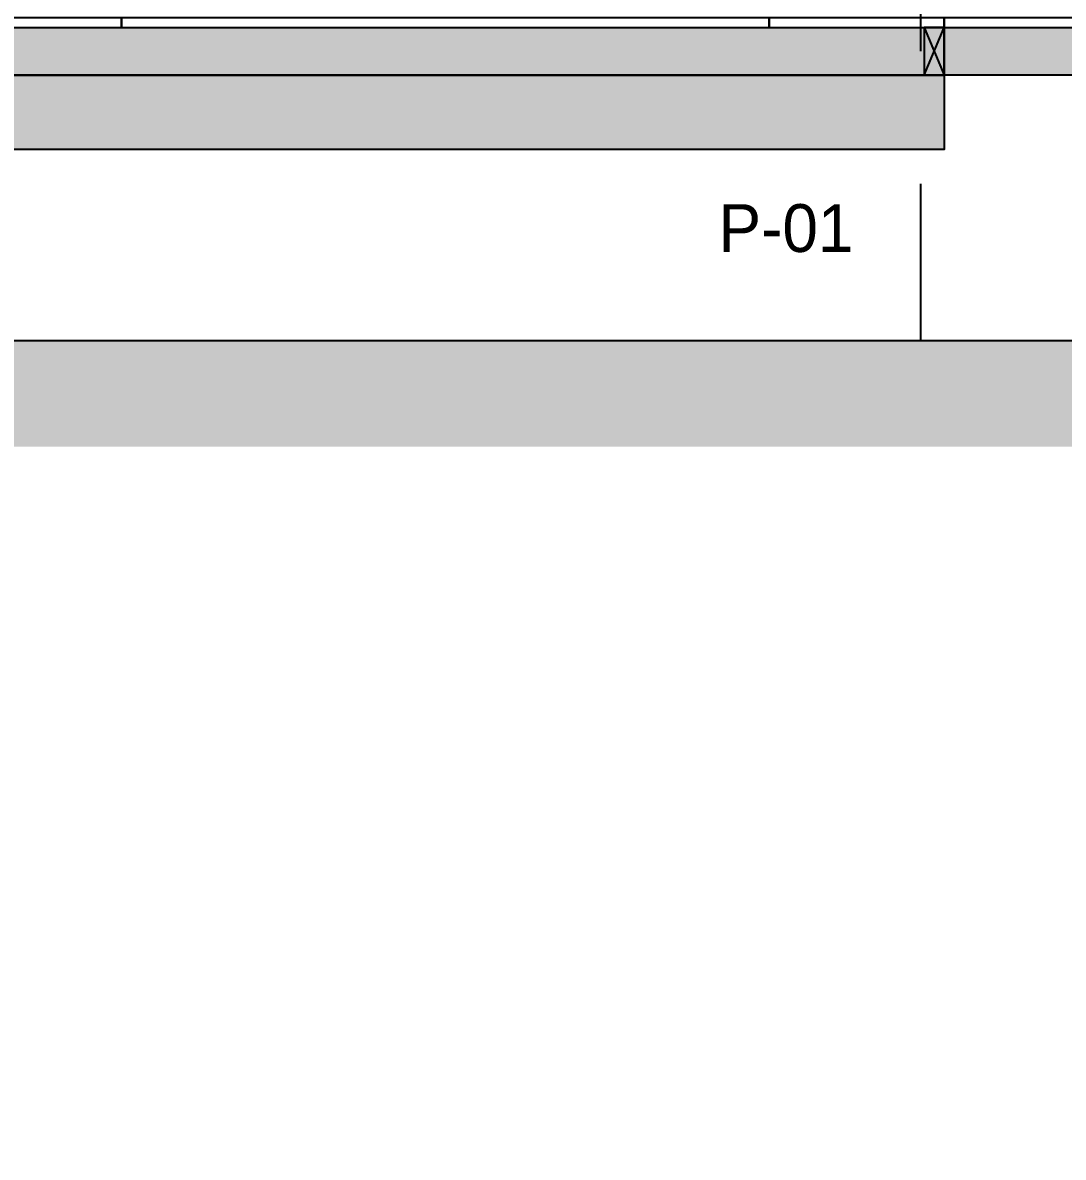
# Model space of a CAD drawing. Header units: millimetres. Extents: x 19438 to 19711, y 4351 to 4752.
# Drawn here: x 19469.201 to 19471.162, y 4515.826 to 4517.964 of the extents above; entities that cross this region are included whole.
import ezdxf

# ---------------------------------------------------------------- set-up
doc = ezdxf.new("R2010")
doc.units = ezdxf.units.MM
doc.set_wipeout_variables(frame=1)
doc.linetypes.add('CENTER', pattern=[2, 1.25, -0.25, 0.25, -0.25])
doc.linetypes.add('HIDDEN2', pattern=[4.762499999999999, 3.175, -1.5875])
for name, color, linetype in [('cotas', 1, 'Continuous'), ('cotas @ 500', 1, 'Continuous'), ('EJES', 2, 'CENTER'), ('NIVELES', 2, 'Continuous'), ('PILOTES', 2, 'Continuous'), ('TEXTO @ 0.5', 2, 'Continuous'), ('VIGAS DE PISO', 2, 'Continuous')]:
    doc.layers.add(name, color=color, linetype=linetype)
doc.styles.add('century gothic', font='GOTHIC.TTF')
doc.styles.add('COTAS SMC', font='GOTHIC.TTF')
doc.dimstyles.new('ANOTATIVE 100 SMCONSTRUCCIONES', dxfattribs={"dimscale": 0, "dimtxt": 0.18, "dimasz": 0.15, "dimexe": 0.18, "dimexo": 0.09, "dimgap": 0.1, "dimtad": 1, "dimzin": 0, "dimdsep": 46, "dimtxsty": 'century gothic', "dimblk1": 'FLECHA1', "dimblk2": 'FLECHA1', "dimsah": 1, "dimcen": 0.18, "dimdle": 0.075, "dimclrd": 1, "dimclre": 1, "dimclrt": 2, "dimaunit": 1, "dimadec": 0, "dimazin": 0, "dimtfac": 0.7499999999999999, "dimtix": 1, "dimtmove": 2, "dimatfit": 3, "dimfxl": 0.09, "dimtvp": 1.5, "dimtfill": 1, "dimtolj": 1, "dimtzin": 0, "dimarcsym": 0})
doc.dimstyles.new('PIES SMCONSTRUCCIONES', dxfattribs={"dimscale": 0, "dimtxt": 0.18, "dimasz": 0.2, "dimexe": 0.18, "dimexo": 0, "dimgap": 0.1, "dimtad": 1, "dimdec": 0, "dimlfac": 39.3700787, "dimzin": 0, "dimdsep": 46, "dimlunit": 4, "dimtxsty": 'COTAS SMC', "dimblk1": 'FLECHA1', "dimblk2": 'FLECHA1', "dimsah": 1, "dimcen": 0.2, "dimdle": 0.075, "dimclrd": 1, "dimclre": 1, "dimclrt": 2, "dimaunit": 1, "dimadec": 0, "dimazin": 0, "dimtfac": 0.75, "dimtdec": 0, "dimtix": 1, "dimtmove": 2, "dimatfit": 3, "dimfxl": 0.09, "dimtvp": 1.5, "dimtfill": 1, "dimtolj": 1, "dimtzin": 0, "dimarcsym": 0})
pattern_1 = [(0, (0.142, 0.156), (0, 0.2), [0.04000000000000001, -0.16]), (8.9726, (0.144, 0.048), (1.200000005876015, 0.1999995251177433), [0.0384708, -3.8086058]), (5.710499999999999, (0.142, 0.06), (1.800000034755268, 0.1999971014400811), [0.0401996, -1.9697752]), (344.5779, (0.142, 0.12), (2.199999903889306, -0.599997467763363), [0.06016640000000001, -5.9564754]), (353.6599, (0.146, 0.186), (0.2000000632075727, 4.085989627061748e-07), [0.0362216, -1.7748552]), (345.0686, (0.152, 0.072), (0.7999999983166444, -0.1999996738791564), [0.0310484, -3.0737864]), (348.6901, (0.082, 0.188), (0.2000000583016778, 7.413252083865452e-08), [0.0815844, -0.9382194]), (5.710499999999999, (0.144, 0.03), (1.800000034755268, 0.1999971014400811), [0.0200998, -1.989875]), (0, (0.142, 0.114), (0, 0.2), [0.02, -0.18]), (0, (0.102, 0.138), (0, 0.2), [0.06, -0.14]), (11.3099, (0.142, 0.168), (0.7999999543300329, 0.1999994872092054), [0.020396, -0.9994078000000001]), (2.726300000000001, (0.122, 0.094), (4.000000058994694, 0.1999992035454403), [0.0420476, -4.162711600000001]), (352.4054, (0.132, 0.08800000000000001), (1.599999971597214, -0.1999987367102976), [0.0302654, -2.9962834]), (0, (0.122, 0.012), (0, 0.2), [0.04000000000000001, -0.16]), (358.8309, (0.102, 0.002), (0.2000000366479377, 1.536034513610618e-07), [0.09802040000000001, -9.70402]), (0, (0.102, 0.152), (0, 0.2), [0.02, -0.18]), (0, (0.122, 0.168), (0, 0.2), [0.02, -0.18]), (0, (0.032, 0.186), (0, 0.2), [0.03, -0.17]), (350.5377, (0.08600000000000001, 0.196), (0.2000000154436844, 7.752063945765109e-08), [0.0608276, -1.1557248]), (0, (0.022, 0.196), (0, 0.2), [0.04000000000000001, -0.16]), (0, (0, 0.016), (0, 0.2), [0.022, -0.178]), (0, (0.102, 0.026), (0, 0.2), [0.02, -0.18]), (0, (0, 0.032), (0, 0.2), [0.042, -0.158]), (5.4403, (0.102, 0.044), (1.999999940230268, 0.1999989567139906), [0.04219, -4.1768144]), (0, (0.104, 0.06), (0, 0.2), [0.03800000000000001, -0.162]), (0, (0, 0.064), (0, 0.2), [0.022, -0.178]), (358.8309, (0.024, 0.096), (0.2000000366479377, 1.536034513610618e-07), [0.09802040000000001, -9.70402]), (0, (0.042, 0.114), (0, 0.2), [0.02, -0.18]), (0, (0.022, 0.12), (0, 0.2), [0.02, -0.18]), (0, (0.102, 0.12), (0, 0.2), [0.04000000000000001, -0.16]), (0, (0.062, 0.124), (0, 0.2), [0.02, -0.18]), (0, (0.022, 0.148), (0, 0.2), [0.04000000000000001, -0.16]), (19.6538, (0.07600000000000001, 0.064), (2.200000050424423, 0.7999989149399482), [0.0297322, -2.9434812]), (11.3099, (0.042, 0.12), (0.7999999543300329, 0.1999994872092054), [0.020396, -0.9994078000000001]), (11.3099, (0.122, 0.11), (0.7999999543300329, 0.1999994872092054), [0.020396, -0.9994078000000001]), (5.710499999999999, (0.062, 0.186), (1.800000034755268, 0.1999971014400811), [0.0200998, -1.989875]), (349.6952, (0, 0.2), (1.19999999539557, -0.1999989393302705), [0.0223606, -2.213707]), (348.6901, (0.022, 0.016), (0.2000000583016778, 7.413252083865452e-08), [0.020396, -0.9994078000000001]), (90, (0.042, 0.012), (-0.2, 1.224646799147353e-17), [0, -0.2]), (346.6076, (0, 0.124), (3.400000044993809, -0.7999939065965311), [0.04317399999999999, -4.2742308]), (11.3099, (0.122, 0.152), (0.7999999543300329, 0.1999994872092054), [0.020396, -0.9994078000000001]), (10.3048, (0.122, 0.026), (0.9999999576061548, 0.1999992088681574), [0.0223606, -2.213707]), (348.6901, (0.062, 0.114), (0.2000000583016778, 7.413252083865452e-08), [0.020396, -0.9994078000000001]), (348.6901, (0.082, 0.124), (0.2000000583016778, 7.413252083865452e-08), [0.020396, -0.9994078000000001]), (341.5651, (0, 0.104), (0.1999999582471591, 2.336696655391713e-07), [0.02529820000000001, -0.6071572000000001]), (345.9638, (0.022, 0.172), (0.1999999211458298, 2.48745877401424e-07), [0.0824622, -0.7421588000000001]), (343.3008, (0.062, 0.186), (1.399999991533441, -0.3999987464096421), [0.06264180000000001, -2.025419]), (0, (0.062, 0.196), (0, 0.2), [0.024, -0.176]), (345.9638, (0.042, 0.032), (0.1999999211458298, 2.48745877401424e-07), [0.0824622, -0.7421588000000001]), (345.9638, (0.022, 0.04600000000000001), (0.1999999211458298, 2.48745877401424e-07), [0.0824622, -0.7421588000000001]), (345.9638, (0.022, 0.064), (0.1999999211458298, 2.48745877401424e-07), [0.0824622, -0.7421588000000001]), (349.6952, (0, 0.152), (1.19999999539557, -0.1999989393302705), [0.0223606, -2.213707]), (345.9638, (0.062, 0.148), (0.1999999211458298, 2.48745877401424e-07), [0.041231, -0.78339]), (349.6952, (0, 0.08800000000000001), (1.19999999539557, -0.1999989393302705), [0.0223606, -2.213707]), (357.6141, (0.104, 0.074), (0.1999999891848493, 2.452822411999623e-07), [0.0480416, -4.756123]), (349.6952, (0.082, 0.11), (1.19999999539557, -0.1999989393302705), [0.0223606, -2.213707]), (12.5288, (0.104, 0.106), (0.8000000956949306, 0.1999998607468065), [0.018439, -1.8254698]), (349.5626, (0, 0.07800000000000001), (2.199999936494009, -0.3999970687046518), [0.07727880000000001, -7.650591]), (351.8699, (0.07600000000000001, 0.064), (0.1999998921841651, -4.835099234323792e-08), [0.0282842, -1.3859292]), (4.7636, (0.022, 0.084), (2.199999989954753, 0.1999982899233011), [0.0481664, -2.3601524]), (0, (0.06999999999999999, 0.08800000000000001), (0, 0.2), [0.062, -0.138]), (344.7449, (0, 0.178), (0.7999999424282382, -0.1999996642887572), [0.0228036, -2.2575472]), (350.5377, (0.042, 0.012), (0.2000000154436844, 7.752063945765109e-08), [0.0608276, -1.1557248]), (340.0169, (0, 0.05400000000000001), (0.599999976080897, -0.199999864879762), [0.0234094, -2.3175304]), (0, (0.162, 0.172), (0, 0.2), [0.01, -0.19]), (0, (0.162, 0.084), (0, 0.2), [0.02, -0.18]), (11.3099, (0.162, 0.012), (0.7999999543300329, 0.1999994872092054), [0.020396, -0.9994078000000001]), (0, (0.164, 0.032), (0, 0.2), [0.036, -0.164]), (343.3008, (0.162, 0.138), (1.399999991533441, -0.3999987464096421), [0.0208806, -2.0671802]), (348.0207, (0.164, 0.096), (3.79999992225112, -0.8002195416063549), [0.0368014, -6.7101288]), (90, (0.162, 0.012), (-0.2, 1.224646799147353e-17), [0, -0.2]), (0, (0.182, 0.016), (0, 0.2), [0.018, -0.182]), (0, (0.182, 0.05400000000000001), (0, 0.2), [0.018, -0.182]), (0, (0.182, 0.064), (0, 0.2), [0.018, -0.182]), (336.0376, (0.182, 0.132), (1.40000000548613, -0.5999973303432905), [0.0196978, -1.9500724]), (348.5163, (0.182, 0.156), (0.9999999967737594, -0.2000310941213914), [0.0183676, -13.043105]), (341.5651, (0.182, 0.084), (0.1999999582471591, 2.336696655391713e-07), [0.0189736, -0.6134816000000001]), (347.4712, (0.182, 0.182), (1.000000064081819, -0.1999999206089786), [0.018439, -1.8254698])]

# ---------------------------------------------------------------- blocks, each defined once
blk = doc.blocks.new('FLECHA1')
at = {"color": 4}
blk.add_line((-0.2461764230280465, -0.2480808452037593), (0.2480808452037602, 0.25), dxfattribs=at)
at = {"color": 1}
blk.add_line((-1, 0), (0.4961616904075186, 0), dxfattribs=at)
blk = doc.blocks.new('*D405')
at = {"layer": 'cotas', "color": 1, "lineweight": -2, "transparency": 16777216}
for p, q in [((19614.32603827352, 4625.844823780141), (19614.32603827352, 4700.844823780141)), ((19570.98360808013, 4550.844823780141), (19524.32603827352, 4550.844823780141)), ((19614.32603827352, 4548.429823780133), (19614.32603827352, 4550.844823780141)), ((19570.53385970888, 4548.429823780133), (19524.32603827352, 4548.429823780133)), ((19614.32603827352, 4473.429823780133), (19614.32603827352, 4398.429823780133))]:
    blk.add_line(p, q, dxfattribs=at)
at = {"layer": 'Defpoints', "color": 0, "transparency": 16777216}
for p in [(19614.32603827352, 4550.844823780141), (19615.98360808013, 4550.844823780141), (19615.53385970888, 4548.429823780133)]:
    blk.add_point(p, dxfattribs=at)
at = {"layer": 'cotas', "color": 1, "lineweight": -2, "transparency": 16777216, "xscale": 75, "yscale": 75, "zscale": 75}
for p, rotation in [((19614.32603827352, 4550.844823780141), 270), ((19614.32603827352, 4548.429823780133), 90)]:
    blk.add_blockref('FLECHA1', p, dxfattribs=dict(at, rotation=rotation))
at = {"layer": 'cotas', "color": 2, "transparency": 16777216, "insert": (19517.33759503763, 4549.637323780141), "char_height": 90, "attachment_point": 5, "rotation": 90, "style": 'century gothic', "bg_fill": 3, "box_fill_scale": 1.1, "bg_fill_color": 256, "bg_fill_true_color": 13158600, "bg_fill_transparency": 0}
blk.add_mtext('\\A1;2.42', dxfattribs=at)
blk = doc.blocks.new('*D460')
at = {"layer": 'cotas', "color": 1, "lineweight": -2, "transparency": 16777216}
for p, q in [((19620.01280604143, 4651.753346359425), (19620.01280604143, 4751.753346359425)), ((19620.41684630451, 4551.753346359425), (19530.01280604143, 4551.753346359425)), ((19620.01280604143, 4550.533346359425), (19620.01280604143, 4551.753346359425)), ((19620.41684630451, 4550.533346359425), (19530.01280604143, 4550.533346359425)), ((19620.01280604143, 4450.533346359425), (19620.01280604143, 4350.533346359425))]:
    blk.add_line(p, q, dxfattribs=at)
at = {"layer": 'Defpoints', "color": 0, "transparency": 16777216}
for p in [(19620.01280604143, 4551.753346359425), (19620.41684630451, 4551.753346359425), (19620.41684630451, 4550.533346359425)]:
    blk.add_point(p, dxfattribs=at)
at = {"layer": 'cotas', "color": 1, "lineweight": -2, "transparency": 16777216, "xscale": 100, "yscale": 100, "zscale": 100}
for p, rotation in [((19620.01280604143, 4551.753346359425), 270), ((19620.01280604143, 4550.533346359425), 90)]:
    blk.add_blockref('FLECHA1', p, dxfattribs=dict(at, rotation=rotation))
at = {"layer": 'cotas', "color": 2, "transparency": 16777216, "insert": (19523.88092296869, 4551.143346359429), "char_height": 90, "attachment_point": 5, "rotation": 90, "style": 'COTAS SMC', "bg_fill": 3, "box_fill_scale": 1.1, "bg_fill_color": 256, "bg_fill_true_color": 13158600, "bg_fill_transparency": 0}
blk.add_mtext("\\A1;4'", dxfattribs=at)
blk = doc.blocks.new('P01')
h = blk.add_hatch()
h.set_pattern_fill('MADERA_03', color=250, scale=0.2, angle=90, pattern_type=2)
h.set_pattern_definition([(90, (-0.156, 0.142), (-0.2, 1.224646799147353e-17), [0.04000000000000001, -0.16]), (98.9726, (-0.04799999999999999, 0.144), (-0.1999995251177432, 1.200000005876015), [0.0384708, -3.8086058]), (95.7105, (-0.05999999999999999, 0.142), (-0.199997101440081, 1.800000034755268), [0.0401996, -1.9697752]), (74.5779, (-0.12, 0.142), (0.5999974677633632, 2.199999903889306), [0.06016640000000001, -5.9564754]), (83.6599, (-0.186, 0.146), (-4.085989626939283e-07, 0.2000000632075727), [0.0362216, -1.7748552]), (75.06859999999999, (-0.07199999999999998, 0.152), (0.1999996738791565, 0.7999999983166444), [0.0310484, -3.0737864]), (78.6901, (-0.188, 0.08200000000000002), (-7.413252082640805e-08, 0.2000000583016778), [0.0815844, -0.9382194]), (95.7105, (-0.02999999999999999, 0.144), (-0.199997101440081, 1.800000034755268), [0.0200998, -1.989875]), (90, (-0.114, 0.142), (-0.2, 1.224646799147353e-17), [0.02, -0.18]), (90, (-0.138, 0.102), (-0.2, 1.224646799147353e-17), [0.06, -0.14]), (101.3099, (-0.168, 0.142), (-0.1999994872092053, 0.7999999543300329), [0.020396, -0.9994078000000001]), (92.72629999999998, (-0.09399999999999999, 0.122), (-0.19999920354544, 4.000000058994694), [0.0420476, -4.162711600000001]), (82.4054, (-0.088, 0.132), (0.1999987367102977, 1.599999971597214), [0.0302654, -2.9962834]), (90, (-0.01199999999999999, 0.122), (-0.2, 1.224646799147353e-17), [0.04000000000000001, -0.16]), (88.8309, (-0.001999999999999994, 0.102), (-1.536034513488153e-07, 0.2000000366479377), [0.09802040000000001, -9.70402]), (90, (-0.152, 0.102), (-0.2, 1.224646799147353e-17), [0.02, -0.18]), (90, (-0.168, 0.122), (-0.2, 1.224646799147353e-17), [0.02, -0.18]), (90, (-0.186, 0.03200000000000001), (-0.2, 1.224646799147353e-17), [0.03, -0.17]), (80.5377, (-0.196, 0.08600000000000002), (-7.752063944540462e-08, 0.2000000154436844), [0.06082760000000001, -1.1557248]), (90, (-0.196, 0.02200000000000001), (-0.2, 1.224646799147353e-17), [0.04000000000000001, -0.16]), (90, (-0.016, 9.797174393178825e-19), (-0.2, 1.224646799147353e-17), [0.022, -0.178]), (90, (-0.026, 0.102), (-0.2, 1.224646799147353e-17), [0.02, -0.18]), (90, (-0.032, 1.959434878635765e-18), (-0.2, 1.224646799147353e-17), [0.042, -0.158]), (95.44029999999997, (-0.044, 0.102), (-0.1999989567139905, 1.999999940230268), [0.04219000000000001, -4.1768144]), (90, (-0.05999999999999999, 0.104), (-0.2, 1.224646799147353e-17), [0.03800000000000001, -0.162]), (90, (-0.064, 3.91886975727153e-18), (-0.2, 1.224646799147353e-17), [0.022, -0.178]), (88.8309, (-0.096, 0.02400000000000001), (-1.536034513488153e-07, 0.2000000366479377), [0.09802040000000001, -9.70402]), (90, (-0.114, 0.04200000000000001), (-0.2, 1.224646799147353e-17), [0.02, -0.18]), (90, (-0.12, 0.02200000000000001), (-0.2, 1.224646799147353e-17), [0.02, -0.18]), (90, (-0.12, 0.102), (-0.2, 1.224646799147353e-17), [0.04000000000000001, -0.16]), (90, (-0.124, 0.06200000000000001), (-0.2, 1.224646799147353e-17), [0.02, -0.18]), (90, (-0.148, 0.02200000000000001), (-0.2, 1.224646799147353e-17), [0.04000000000000001, -0.16]), (109.6538, (-0.064, 0.07600000000000001), (-0.7999989149399481, 2.200000050424423), [0.0297322, -2.9434812]), (101.3099, (-0.12, 0.04200000000000001), (-0.1999994872092053, 0.7999999543300329), [0.020396, -0.9994078000000001]), (101.3099, (-0.11, 0.122), (-0.1999994872092053, 0.7999999543300329), [0.020396, -0.9994078000000001]), (95.7105, (-0.186, 0.06200000000000001), (-0.199997101440081, 1.800000034755268), [0.0200998, -1.989875]), (79.6952, (-0.2, 1.224646799147353e-17), (0.1999989393302706, 1.19999999539557), [0.0223606, -2.213707]), (78.6901, (-0.016, 0.022), (-7.413252082640805e-08, 0.2000000583016778), [0.020396, -0.9994078000000001]), (180, (-0.012, 0.042), (-2.449293598294707e-17, -0.2), [0, -0.2]), (76.60759999999999, (-0.124, 7.59281015471359e-18), (0.7999939065965314, 3.400000044993809), [0.043174, -4.274230800000001]), (101.3099, (-0.152, 0.122), (-0.1999994872092053, 0.7999999543300329), [0.020396, -0.9994078000000001]), (100.3048, (-0.026, 0.122), (-0.1999992088681573, 0.9999999576061548), [0.0223606, -2.213707]), (78.6901, (-0.114, 0.06200000000000001), (-7.413252082640805e-08, 0.2000000583016778), [0.020396, -0.9994078000000001]), (78.6901, (-0.124, 0.08200000000000002), (-7.413252082640805e-08, 0.2000000583016778), [0.020396, -0.9994078000000001]), (71.5651, (-0.104, 6.368163355566237e-18), (-2.336696655269248e-07, 0.1999999582471591), [0.0252982, -0.6071572]), (75.96379999999999, (-0.172, 0.02200000000000001), (-2.487458773891775e-07, 0.1999999211458298), [0.0824622, -0.7421588000000001]), (73.3008, (-0.186, 0.06200000000000001), (0.3999987464096422, 1.399999991533441), [0.06264180000000001, -2.025419]), (90, (-0.196, 0.06200000000000001), (-0.2, 1.224646799147353e-17), [0.024, -0.176]), (75.96379999999999, (-0.032, 0.042), (-2.487458773891775e-07, 0.1999999211458298), [0.0824622, -0.7421588000000001]), (75.96379999999999, (-0.04600000000000001, 0.02200000000000001), (-2.487458773891775e-07, 0.1999999211458298), [0.0824622, -0.7421588000000001]), (75.96379999999999, (-0.064, 0.02200000000000001), (-2.487458773891775e-07, 0.1999999211458298), [0.0824622, -0.7421588000000001]), (79.6952, (-0.152, 9.307315673519885e-18), (0.1999989393302706, 1.19999999539557), [0.0223606, -2.213707]), (75.96379999999999, (-0.148, 0.06200000000000001), (-2.487458773891775e-07, 0.1999999211458298), [0.041231, -0.78339]), (79.6952, (-0.08800000000000001, 5.388445916248355e-18), (0.1999989393302706, 1.19999999539557), [0.0223606, -2.213707]), (87.6141, (-0.074, 0.104), (-2.452822411877158e-07, 0.1999999891848493), [0.0480416, -4.756123]), (79.6952, (-0.11, 0.082), (0.1999989393302706, 1.19999999539557), [0.0223606, -2.213707]), (102.5288, (-0.106, 0.104), (-0.1999998607468065, 0.8000000956949306), [0.018439, -1.8254698]), (79.5626, (-0.07800000000000001, 4.776122516674678e-18), (0.3999970687046519, 2.199999936494009), [0.07727880000000001, -7.650591]), (81.86989999999999, (-0.064, 0.07600000000000001), (4.835099235548439e-08, 0.1999998921841651), [0.0282842, -1.3859292]), (94.76359999999998, (-0.084, 0.02200000000000001), (-0.1999982899233009, 2.199999989954753), [0.04816640000000001, -2.3601524]), (90, (-0.08800000000000001, 0.06999999999999999), (-0.2, 1.224646799147353e-17), [0.062, -0.138]), (74.7449, (-0.178, 1.089935651241144e-17), (0.1999996642887572, 0.7999999424282382), [0.0228036, -2.2575472]), (80.5377, (-0.012, 0.042), (-7.752063944540462e-08, 0.2000000154436844), [0.06082760000000001, -1.1557248]), (70.0169, (-0.05400000000000001, 3.306546357697854e-18), (0.199999864879762, 0.599999976080897), [0.0234094, -2.3175304]), (90, (-0.172, 0.162), (-0.2, 1.224646799147353e-17), [0.01, -0.19]), (90, (-0.08399999999999999, 0.162), (-0.2, 1.224646799147353e-17), [0.02, -0.18]), (101.3099, (-0.01199999999999999, 0.162), (-0.1999994872092053, 0.7999999543300329), [0.020396, -0.9994078000000001]), (90, (-0.03199999999999999, 0.164), (-0.2, 1.224646799147353e-17), [0.036, -0.164]), (73.3008, (-0.138, 0.162), (0.3999987464096422, 1.399999991533441), [0.0208806, -2.0671802]), (78.0207, (-0.09599999999999999, 0.164), (0.8002195416063551, 3.79999992225112), [0.0368014, -6.7101288]), (180, (-0.01199999999999999, 0.162), (-2.449293598294707e-17, -0.2), [0, -0.2]), (90, (-0.01599999999999999, 0.182), (-0.2, 1.224646799147353e-17), [0.018, -0.182]), (90, (-0.05399999999999999, 0.182), (-0.2, 1.224646799147353e-17), [0.018, -0.182]), (90, (-0.06399999999999999, 0.182), (-0.2, 1.224646799147353e-17), [0.018, -0.182]), (66.03760000000001, (-0.132, 0.182), (0.5999973303432906, 1.40000000548613), [0.0196978, -1.9500724]), (78.5163, (-0.156, 0.182), (0.2000310941213914, 0.9999999967737594), [0.0183676, -13.043105]), (71.5651, (-0.08399999999999999, 0.182), (-2.336696655269248e-07, 0.1999999582471591), [0.0189736, -0.6134816]), (77.47120000000001, (-0.182, 0.182), (0.1999999206089787, 1.000000064081819), [0.018439, -1.8254698])])
h.paths.add_polyline_path([(19444.00301116678, 4504.126282387035), (19444.15301116678, 4504.126282387035), (19444.15301116678, 4504.626282387035), (19444.00301116678, 4504.626282387035)])
blk.add_lwpolyline([(19444.00301116678, 4504.126282387035), (19444.15301116678, 4504.126282387035), (19444.15301116678, 4504.626282387035), (19444.00301116678, 4504.626282387035)], close=True)
blk = doc.blocks.new('*U570')
at = {"layer": 'cotas @ 500'}
dim = blk.add_linear_dim(base=(19614.32603827352, 4550.844823780141), p1=(19615.53385970888, 4548.429823780133), p2=(19615.98360808013, 4550.844823780141), angle=90, dimstyle='ANOTATIVE 100 SMCONSTRUCCIONES', override={"dimscale": 500, "dimtix": 1, "dimtofl": 1, "dimtmove": 1, "dimatfit": 1}, dxfattribs=at)
dim.commit()
dim.dimension.update_dxf_attribs({"geometry": '*D405', "text_midpoint": (19517.33759503763, 4549.637323780141)})
blk = doc.blocks.new('*U572')
at = {"layer": 'cotas @ 500'}
dim = blk.add_linear_dim(base=(19620.01280604143, 4551.753346359425), p1=(19620.41684630451, 4550.533346359425), p2=(19620.41684630451, 4551.753346359425), angle=90, dimstyle='PIES SMCONSTRUCCIONES', override={"dimscale": 500, "dimtix": 1, "dimtofl": 1, "dimtmove": 2, "dimatfit": 3}, dxfattribs=at)
dim.commit()
dim.dimension.update_dxf_attribs({"geometry": '*D460', "text_midpoint": (19523.88092296869, 4551.143346359429)})

msp = doc.modelspace()

# ---------------------------------------------------------------- wipeouts: each hides what was drawn before it
at = {"color": 250}
msp.add_wipeout([(19473.375700927587, 4517.8649892956855), (19473.375700927587, 4517.724989295686), (19470.93730091861, 4517.724989295686), (19470.93730091861, 4517.8649892956855)], dxfattribs=at)

# ---------------------------------------------------------------- next in the draw order: hatches: boundary and pattern name
h = msp.add_hatch()
h.set_pattern_fill('MADERA_03', color=250, scale=0.2, pattern_type=2)
h.set_pattern_definition(pattern_1)
h.paths.add_polyline_path([(19473.37570092758, 4517.864989295686), (19473.37570092758, 4517.724989295686), (19470.93730091861, 4517.724989295686), (19470.93730091861, 4517.864989295686)])

# ---------------------------------------------------------------- next in the draw order: linework, layer by layer
msp.add_lwpolyline([(19473.37570092758, 4517.864989295686), (19473.37570092758, 4517.724989295686), (19470.93730091861, 4517.724989295686), (19470.93730091861, 4517.864989295686)], close=True, dxfattribs=at)

# ---------------------------------------------------------------- next in the draw order: block references
at = {"layer": 'PILOTES', "xscale": -1}
msp.add_blockref('P01', (38914.94031208538, 13.23870690865078), dxfattribs=at)

# ---------------------------------------------------------------- next in the draw order: wipeouts: each hides what was drawn before it
msp.add_wipeout([(19470.937300918606, 4517.864989295685), (19470.937300918606, 4517.724989295686), (19468.94230091861, 4517.724989295686), (19468.94230091861, 4517.864989295685)]).dxf.layer = 'VIGAS DE PISO'

# ---------------------------------------------------------------- next in the draw order: block references
at = {"layer": 'cotas'}
msp.add_blockref('*U570', (0, 0), dxfattribs=at)

# ---------------------------------------------------------------- next in the draw order: block references
msp.add_blockref('*U572', (0, 0), dxfattribs=at)

# ---------------------------------------------------------------- next in the draw order: hatches: boundary and pattern name
h = msp.add_hatch()
h.set_pattern_fill('MADERA_03', color=250, scale=0.2, pattern_type=2)
h.set_pattern_definition(pattern_1)
h.paths.add_polyline_path([(19468.89730091861, 4517.954989295687), (19470.93730091861, 4517.954989295687), (19470.93730091861, 4517.864989295686), (19468.89730091861, 4517.864989295686)])
h = msp.add_hatch()
h.set_pattern_fill('MADERA_03', color=250, scale=0.2, pattern_type=2)
h.set_pattern_definition([(0, (2.181999999997235, 0.155999999998181), (0, 0.2), [0.04000000000000001, -0.16]), (8.9726, (2.183999999997235, 0.04799999999818101), (1.200000005876015, 0.1999995251177433), [0.0384708, -3.8086058]), (5.710499999999999, (2.181999999997235, 0.05999999999818101), (1.800000034755268, 0.1999971014400811), [0.0401996, -1.9697752]), (344.5779, (2.181999999997235, 0.119999999998181), (2.199999903889306, -0.599997467763363), [0.06016640000000001, -5.9564754]), (353.6599, (2.185999999997235, 0.185999999998181), (0.2000000632075727, 4.085989627061748e-07), [0.0362216, -1.7748552]), (345.0686, (2.191999999997235, 0.071999999998181), (0.7999999983166444, -0.1999996738791564), [0.0310484, -3.0737864]), (348.6901, (2.121999999997235, 0.187999999998181), (0.2000000583016778, 7.413252083865452e-08), [0.0815844, -0.9382194]), (5.710499999999999, (2.183999999997235, 0.02999999999818101), (1.800000034755268, 0.1999971014400811), [0.0200998, -1.989875]), (0, (2.181999999997235, 0.113999999998181), (0, 0.2), [0.02, -0.18]), (0, (2.141999999997235, 0.137999999998181), (0, 0.2), [0.06, -0.14]), (11.3099, (2.181999999997235, 0.167999999998181), (0.7999999543300329, 0.1999994872092054), [0.020396, -0.9994078000000001]), (2.726300000000001, (2.161999999997235, 0.09399999999818101), (4.000000058994694, 0.1999992035454403), [0.0420476, -4.162711600000001]), (352.4054, (2.171999999997235, 0.08799999999818102), (1.599999971597214, -0.1999987367102976), [0.0302654, -2.9962834]), (0, (2.161999999997235, 0.01199999999818101), (0, 0.2), [0.04000000000000001, -0.16]), (358.8309, (2.141999999997235, 0.001999999998181011), (0.2000000366479377, 1.536034513610618e-07), [0.09802040000000001, -9.70402]), (0, (2.141999999997235, 0.151999999998181), (0, 0.2), [0.02, -0.18]), (0, (2.161999999997235, 0.167999999998181), (0, 0.2), [0.02, -0.18]), (0, (2.071999999997235, 0.185999999998181), (0, 0.2), [0.03, -0.17]), (350.5377, (2.125999999997235, 0.195999999998181), (0.2000000154436844, 7.752063945765109e-08), [0.0608276, -1.1557248]), (0, (2.061999999997235, 0.195999999998181), (0, 0.2), [0.04000000000000001, -0.16]), (0, (2.039999999997235, 0.01599999999818101), (0, 0.2), [0.022, -0.178]), (0, (2.141999999997235, 0.02599999999818101), (0, 0.2), [0.02, -0.18]), (0, (2.039999999997235, 0.03199999999818101), (0, 0.2), [0.042, -0.158]), (5.4403, (2.141999999997235, 0.04399999999818101), (1.999999940230268, 0.1999989567139906), [0.04218999999999999, -4.176814399999999]), (0, (2.143999999997235, 0.05999999999818101), (0, 0.2), [0.03800000000000001, -0.162]), (0, (2.039999999997235, 0.06399999999818101), (0, 0.2), [0.022, -0.178]), (358.8309, (2.063999999997235, 0.09599999999818101), (0.2000000366479377, 1.536034513610618e-07), [0.09802040000000001, -9.70402]), (0, (2.081999999997235, 0.113999999998181), (0, 0.2), [0.02, -0.18]), (0, (2.061999999997235, 0.119999999998181), (0, 0.2), [0.02, -0.18]), (0, (2.141999999997235, 0.119999999998181), (0, 0.2), [0.04000000000000001, -0.16]), (0, (2.101999999997235, 0.123999999998181), (0, 0.2), [0.02, -0.18]), (0, (2.061999999997235, 0.147999999998181), (0, 0.2), [0.04000000000000001, -0.16]), (19.6538, (2.115999999997235, 0.06399999999818101), (2.200000050424423, 0.7999989149399482), [0.0297322, -2.9434812]), (11.3099, (2.081999999997235, 0.119999999998181), (0.7999999543300329, 0.1999994872092054), [0.020396, -0.9994078000000001]), (11.3099, (2.161999999997235, 0.109999999998181), (0.7999999543300329, 0.1999994872092054), [0.020396, -0.9994078000000001]), (5.710499999999999, (2.101999999997235, 0.185999999998181), (1.800000034755268, 0.1999971014400811), [0.0200998, -1.989875]), (349.6952, (2.039999999997235, 0.199999999998181), (1.19999999539557, -0.1999989393302705), [0.0223606, -2.213707]), (348.6901, (2.061999999997235, 0.01599999999818101), (0.2000000583016778, 7.413252083865452e-08), [0.020396, -0.9994078000000001]), (90, (2.081999999997235, 0.01199999999818101), (-0.2, 1.224646799147353e-17), [0, -0.2]), (346.6076, (2.039999999997235, 0.123999999998181), (3.400000044993809, -0.7999939065965311), [0.04317399999999998, -4.274230799999999]), (11.3099, (2.161999999997235, 0.151999999998181), (0.7999999543300329, 0.1999994872092054), [0.020396, -0.9994078000000001]), (10.3048, (2.161999999997235, 0.02599999999818101), (0.9999999576061548, 0.1999992088681574), [0.0223606, -2.213707]), (348.6901, (2.101999999997235, 0.113999999998181), (0.2000000583016778, 7.413252083865452e-08), [0.020396, -0.9994078000000001]), (348.6901, (2.121999999997235, 0.123999999998181), (0.2000000583016778, 7.413252083865452e-08), [0.020396, -0.9994078000000001]), (341.5651, (2.039999999997235, 0.103999999998181), (0.1999999582471591, 2.336696655391713e-07), [0.02529820000000001, -0.6071572000000001]), (345.9638, (2.061999999997235, 0.171999999998181), (0.1999999211458298, 2.48745877401424e-07), [0.0824622, -0.7421588000000001]), (343.3008, (2.101999999997235, 0.185999999998181), (1.399999991533441, -0.3999987464096421), [0.06264180000000001, -2.025419]), (0, (2.101999999997235, 0.195999999998181), (0, 0.2), [0.024, -0.176]), (345.9638, (2.081999999997235, 0.03199999999818101), (0.1999999211458298, 2.48745877401424e-07), [0.0824622, -0.7421588000000001]), (345.9638, (2.061999999997235, 0.04599999999818102), (0.1999999211458298, 2.48745877401424e-07), [0.0824622, -0.7421588000000001]), (345.9638, (2.061999999997235, 0.06399999999818101), (0.1999999211458298, 2.48745877401424e-07), [0.0824622, -0.7421588000000001]), (349.6952, (2.039999999997235, 0.151999999998181), (1.19999999539557, -0.1999989393302705), [0.0223606, -2.213707]), (345.9638, (2.101999999997235, 0.147999999998181), (0.1999999211458298, 2.48745877401424e-07), [0.041231, -0.78339]), (349.6952, (2.039999999997235, 0.08799999999818102), (1.19999999539557, -0.1999989393302705), [0.0223606, -2.213707]), (357.6141, (2.143999999997235, 0.073999999998181), (0.1999999891848493, 2.452822411999623e-07), [0.04804159999999999, -4.756122999999999]), (349.6952, (2.121999999997235, 0.109999999998181), (1.19999999539557, -0.1999989393302705), [0.0223606, -2.213707]), (12.5288, (2.143999999997235, 0.105999999998181), (0.8000000956949306, 0.1999998607468065), [0.018439, -1.8254698]), (349.5626, (2.039999999997235, 0.07799999999818102), (2.199999936494009, -0.3999970687046518), [0.07727880000000001, -7.650591]), (351.8699, (2.115999999997235, 0.06399999999818101), (0.1999998921841651, -4.835099234323792e-08), [0.0282842, -1.3859292]), (4.7636, (2.061999999997235, 0.08399999999818102), (2.199999989954753, 0.1999982899233011), [0.04816639999999999, -2.360152399999999]), (0, (2.109999999997235, 0.08799999999818102), (0, 0.2), [0.062, -0.138]), (344.7449, (2.039999999997235, 0.177999999998181), (0.7999999424282382, -0.1999996642887572), [0.0228036, -2.257547199999999]), (350.5377, (2.081999999997235, 0.01199999999818101), (0.2000000154436844, 7.752063945765109e-08), [0.0608276, -1.1557248]), (340.0169, (2.039999999997235, 0.05399999999818102), (0.599999976080897, -0.199999864879762), [0.0234094, -2.3175304]), (0, (2.201999999997235, 0.171999999998181), (0, 0.2), [0.01, -0.19]), (0, (2.201999999997235, 0.08399999999818102), (0, 0.2), [0.02, -0.18]), (11.3099, (2.201999999997235, 0.01199999999818101), (0.7999999543300329, 0.1999994872092054), [0.020396, -0.9994078000000001]), (0, (2.203999999997235, 0.03199999999818101), (0, 0.2), [0.036, -0.164]), (343.3008, (2.201999999997235, 0.137999999998181), (1.399999991533441, -0.3999987464096421), [0.0208806, -2.0671802]), (348.0207, (2.203999999997235, 0.09599999999818101), (3.79999992225112, -0.8002195416063549), [0.0368014, -6.7101288]), (90, (2.201999999997235, 0.01199999999818101), (-0.2, 1.224646799147353e-17), [0, -0.2]), (0, (2.221999999997235, 0.01599999999818101), (0, 0.2), [0.018, -0.182]), (0, (2.221999999997235, 0.05399999999818102), (0, 0.2), [0.018, -0.182]), (0, (2.221999999997235, 0.06399999999818101), (0, 0.2), [0.018, -0.182]), (336.0376, (2.221999999997235, 0.131999999998181), (1.40000000548613, -0.5999973303432905), [0.0196978, -1.9500724]), (348.5163, (2.221999999997235, 0.155999999998181), (0.9999999967737594, -0.2000310941213914), [0.0183676, -13.043105]), (341.5651, (2.221999999997235, 0.08399999999818102), (0.1999999582471591, 2.336696655391713e-07), [0.0189736, -0.6134816000000001]), (347.4712, (2.221999999997235, 0.181999999998181), (1.000000064081819, -0.1999999206089786), [0.01843899999999999, -1.8254698])])
h.paths.add_polyline_path([(19470.93730091861, 4517.954989295686), (19473.37570092758, 4517.954989295688), (19473.37570092758, 4517.864989295686), (19470.93730091861, 4517.864989295684)])
h = msp.add_hatch()
h.set_pattern_fill('MADERA_03', color=250, scale=0.2, pattern_type=2)
h.set_pattern_definition(pattern_1)
h.paths.add_polyline_path([(19470.93730091861, 4517.864989295686), (19470.93730091861, 4517.724989295686), (19468.94230091861, 4517.724989295686), (19468.94230091861, 4517.864989295686)])
h = msp.add_hatch()
h.set_pattern_fill('EARTH', color=8, scale=0.01, angle=45)
h.set_pattern_definition([(45, (22.91428975182862, 13.23870690865078), (6.938893903907228e-18, 0.08980256121069152), [0.0635, -0.0635]), (45, (22.89745177160162, 13.25554488887779), (6.938893903907228e-18, 0.08980256121069152), [0.0635, -0.0635]), (45, (22.88061379137461, 13.27238286910479), (6.938893903907228e-18, 0.08980256121069152), [0.0635, -0.0635]), (135, (22.88061379137461, 13.28360818925613), (-0.08980256121069152, 6.938893903907228e-18), [0.0635, -0.0635]), (135, (22.89745177160162, 13.30044616948313), (-0.08980256121069152, 6.938893903907228e-18), [0.0635, -0.0635]), (135, (22.91428975182862, 13.31728414971014), (-0.08980256121069152, 6.938893903907228e-18), [0.0635, -0.0635])])
h.paths.add_polyline_path([(19473.63070092758, 4517.164989295687), (19473.63070092758, 4517.364989295686), (19466.69230091861, 4517.364989295686), (19466.69230091861, 4517.164989295687)])

# ---------------------------------------------------------------- next in the draw order: linework, layer by layer
at = {"color": 5}
msp.add_line((19466.69230091861, 4517.364989295686), (19473.63070092758, 4517.364989295686), dxfattribs=at)
at = {"color": 1}
for points in [[(19468.16730091861, 4517.972989295685), (19468.16730091861, 4517.954989295685), (19469.38730091861, 4517.954989295685), (19469.38730091861, 4517.972989295685)], [(19469.38730091861, 4517.972989295685), (19469.38730091861, 4517.954989295685), (19470.6073009186, 4517.954989295685), (19470.6073009186, 4517.972989295685)], [(19470.6073009186, 4517.972989295685), (19470.6073009186, 4517.954989295685), (19470.93730091861, 4517.954989295694), (19470.93730091861, 4517.972989295694)], [(19470.93730091861, 4517.972989295685), (19470.93730091861, 4517.954989295685), (19471.8273009186, 4517.954989295694), (19471.8273009186, 4517.972989295694)]]:
    msp.add_lwpolyline(points, close=True, dxfattribs=at)
at = {"layer": 'EJES', "color": 1}
msp.add_line((19470.89230091861, 4521.660155431114), (19470.89230091861, 4517.364989295686), dxfattribs=at)
at = {"layer": 'NIVELES', "color": 1, "linetype": 'HIDDEN2', "ltscale": 0.1}
msp.add_line((19466.58725084741, 4517.364989295685), (19474.7357509988, 4517.364989295685), dxfattribs=at)
at = {"layer": 'VIGAS DE PISO'}
for p, q in [((19470.8993009186, 4517.954989295686), (19470.9373009186, 4517.864989295686)), ((19470.8993009186, 4517.864989295686), (19470.9373009186, 4517.954989295686))]:
    msp.add_line(p, q, dxfattribs=at)
for points in [[(19468.89730091861, 4517.954989295687), (19470.93730091861, 4517.954989295687), (19470.93730091861, 4517.864989295686), (19468.89730091861, 4517.864989295686)], [(19470.8993009186, 4517.954989295686), (19470.8993009186, 4517.864989295686), (19470.9373009186, 4517.864989295686), (19470.9373009186, 4517.954989295686)], [(19470.93730091861, 4517.864989295686), (19470.93730091861, 4517.724989295686), (19468.94230091861, 4517.724989295686), (19468.94230091861, 4517.864989295686)]]:
    msp.add_lwpolyline(points, close=True, dxfattribs=at)
at = {"layer": 'VIGAS DE PISO', "color": 250}
msp.add_lwpolyline([(19470.93730091861, 4517.954989295686), (19473.37570092758, 4517.954989295688), (19473.37570092758, 4517.864989295686), (19470.93730091861, 4517.864989295684)], close=True, dxfattribs=at)

# ---------------------------------------------------------------- next in the draw order: texts
at = {"layer": 'TEXTO @ 0.5', "color": 2, "insert": (19470.51209390106, 4517.622003449732), "char_height": 0.09, "width": 0.2385342624065261, "attachment_point": 1, "style": 'century gothic'}
msp.add_mtext('P-01 ', dxfattribs=at)

doc.saveas('drawing.dxf')
